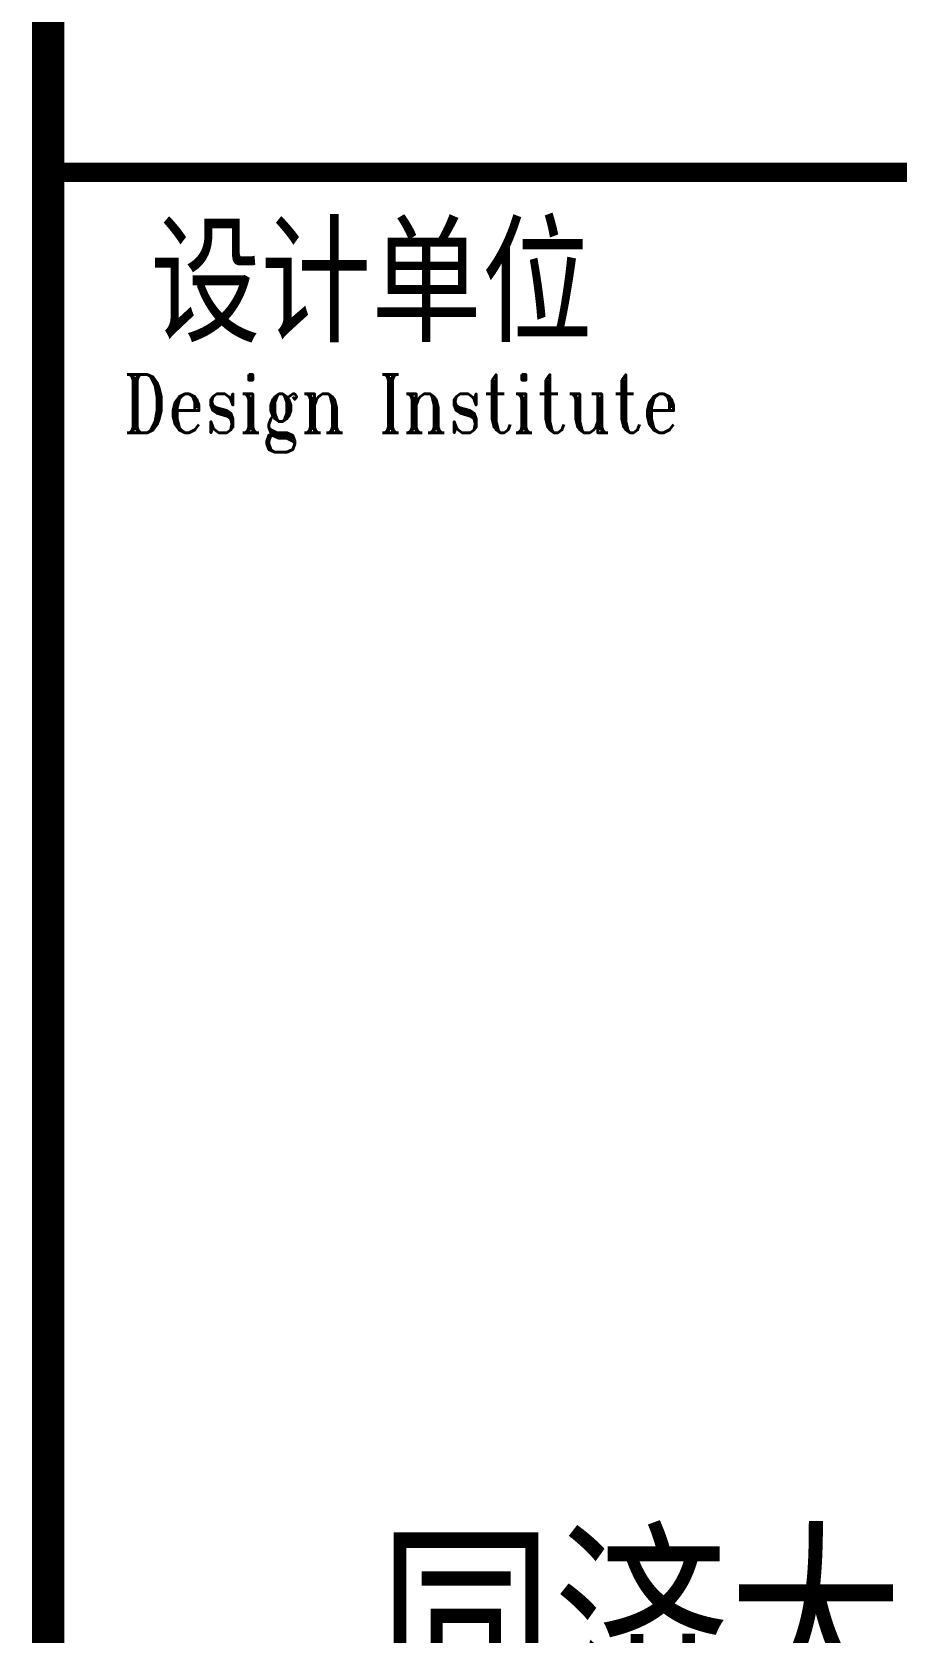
# Model space of a CAD drawing. Extents: x -336391 to 664021, y -458009 to -178412.
# Drawn here: x 654971 to 657645, y -424126 to -419175 of the extents above; entities that cross this region are included whole.
import ezdxf
from ezdxf.enums import TextEntityAlignment as Align

# ---------------------------------------------------------------- set-up
doc = ezdxf.new("R2010")
doc.units = 0
doc.header["$LTSCALE"] = 1000
doc.header["$MEASUREMENT"] = 0
doc.layers.get('0').update_dxf_attribs({"linetype": 'CONTINUOUS'})
doc.layers.add('A-墙线', color=7, linetype='CONTINUOUS')
doc.layers.add('图框', color=7, linetype='CONTINUOUS')
doc.styles.add('TKZ1_tjhts.shx', font='tjromant.shx', dxfattribs={"bigfont": 'tjhts.shx'})
doc.styles.add('TKZ2_tjkts.shx', font='tjromant.shx', dxfattribs={"bigfont": 'tjkts.shx'})

# ---------------------------------------------------------------- blocks, each defined once
blk = doc.blocks.new('TJAD_TK_LOGO')
at = {"layer": '图框', "style": 'TKZ1_tjhts.shx'}
blk.add_text('同济大学建筑设计研究院', height=0.258835, dxfattribs=at).set_placement((0.6, -0.4754), align=Align.MIDDLE_CENTER)
blk = doc.blocks.new('tk2')
at = {"layer": '图框'}
for points, const_width in [([(109900, 83100), (109900, 1000)], 100), ([(109900, 38400), (117900, 38400)], 60)]:
    blk.add_lwpolyline(points, dxfattribs=dict(at, const_width=const_width))
at = {"color": 1, "xscale": 2202.171320475987, "yscale": 2202.171320475958, "zscale": 2202.171320475958}
blk.add_blockref('TJAD_TK_LOGO', (112578.7, 34932.6), dxfattribs=at)
at = {"layer": '图框', "style": 'TKZ2_tjkts.shx'}
blk.add_text('设计单位', height=360, dxfattribs=at).set_placement((110900, 38054.8), align=Align.MIDDLE_CENTER)
at = {"layer": '图框', "style": 'TKZ2_tjkts.shx', "width": 0.8}
blk.add_text('Design Institute', height=180, dxfattribs=at).set_placement((110993.2, 37684.8), align=Align.MIDDLE_CENTER)

msp = doc.modelspace()

# ---------------------------------------------------------------- block references
at = {"layer": 'A-墙线'}
msp.add_blockref('tk2', (545120.5, -458008.9), dxfattribs=at)

doc.saveas('drawing.dxf')
